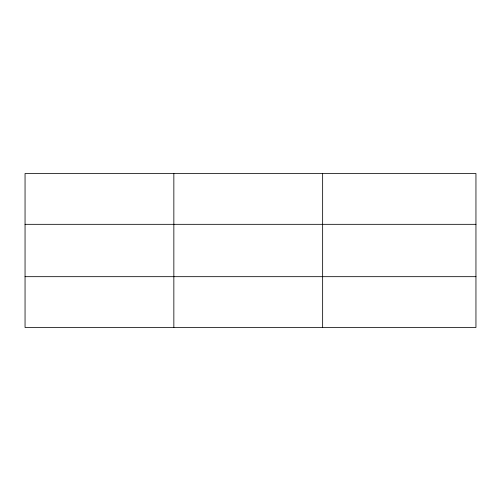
<?xml version="1.0" encoding="UTF-8"?>
<svg xmlns="http://www.w3.org/2000/svg" width="501" height="501" viewBox="0 0 501 501"><rect width="100%" height="100%" fill="white"/><g stroke="black" fill="none" stroke-linecap="round" stroke-linejoin="round"><path stroke-width="0.75" d="M173.847 173.503L173.847 327.497M322.644 173.503L322.644 327.497M475.95 276.677L475.95 327.497L25.05 327.497L25.05 173.503L475.95 173.503L475.95 276.677L25.05 276.677M25.05 224.323L475.95 224.323"/></g></svg>
